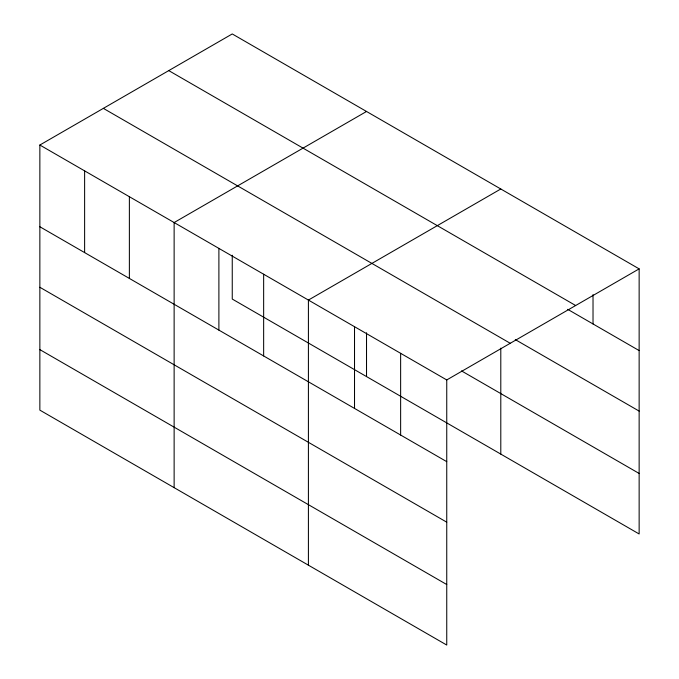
<?xml version="1.0" encoding="UTF-8"?>
<svg xmlns="http://www.w3.org/2000/svg" width="679" height="679" viewBox="0 0 679 679"><rect width="100%" height="100%" fill="white"/><g stroke="black" fill="none" stroke-linecap="round" stroke-linejoin="round"><path stroke-width="1.02" d="M39.857 145.026L446.748 379.943L446.748 645.05L39.857 410.133L39.857 145.026L232.252 33.95L639.143 268.867L639.143 533.974L232.252 299.057L232.252 255.236M366.524 111.475L174.13 222.551L174.13 487.658M500.796 188.991L308.41 300.067L308.41 565.183M446.748 379.943L639.143 268.867M168.765 70.608L575.648 305.516M567.712 309.344L639.143 350.585M515.268 339.585L639.143 411.101M103.352 108.368L510.235 343.285M461.516 370.912L639.143 473.458M39.857 226.752L446.748 461.661M39.857 287.268L446.748 522.176M39.857 349.617L446.748 584.534M593.022 294.627L593.022 323.959M500.796 348.14L500.796 454.107M400.635 353.318L400.635 435.035M366.524 332.761L366.524 376.582M354.523 326.692L354.523 408.418M263.647 274.231L263.647 355.949M218.893 248.387L218.893 330.113M129.375 196.706L129.375 278.432M84.62 170.87L84.62 252.588"/></g></svg>
